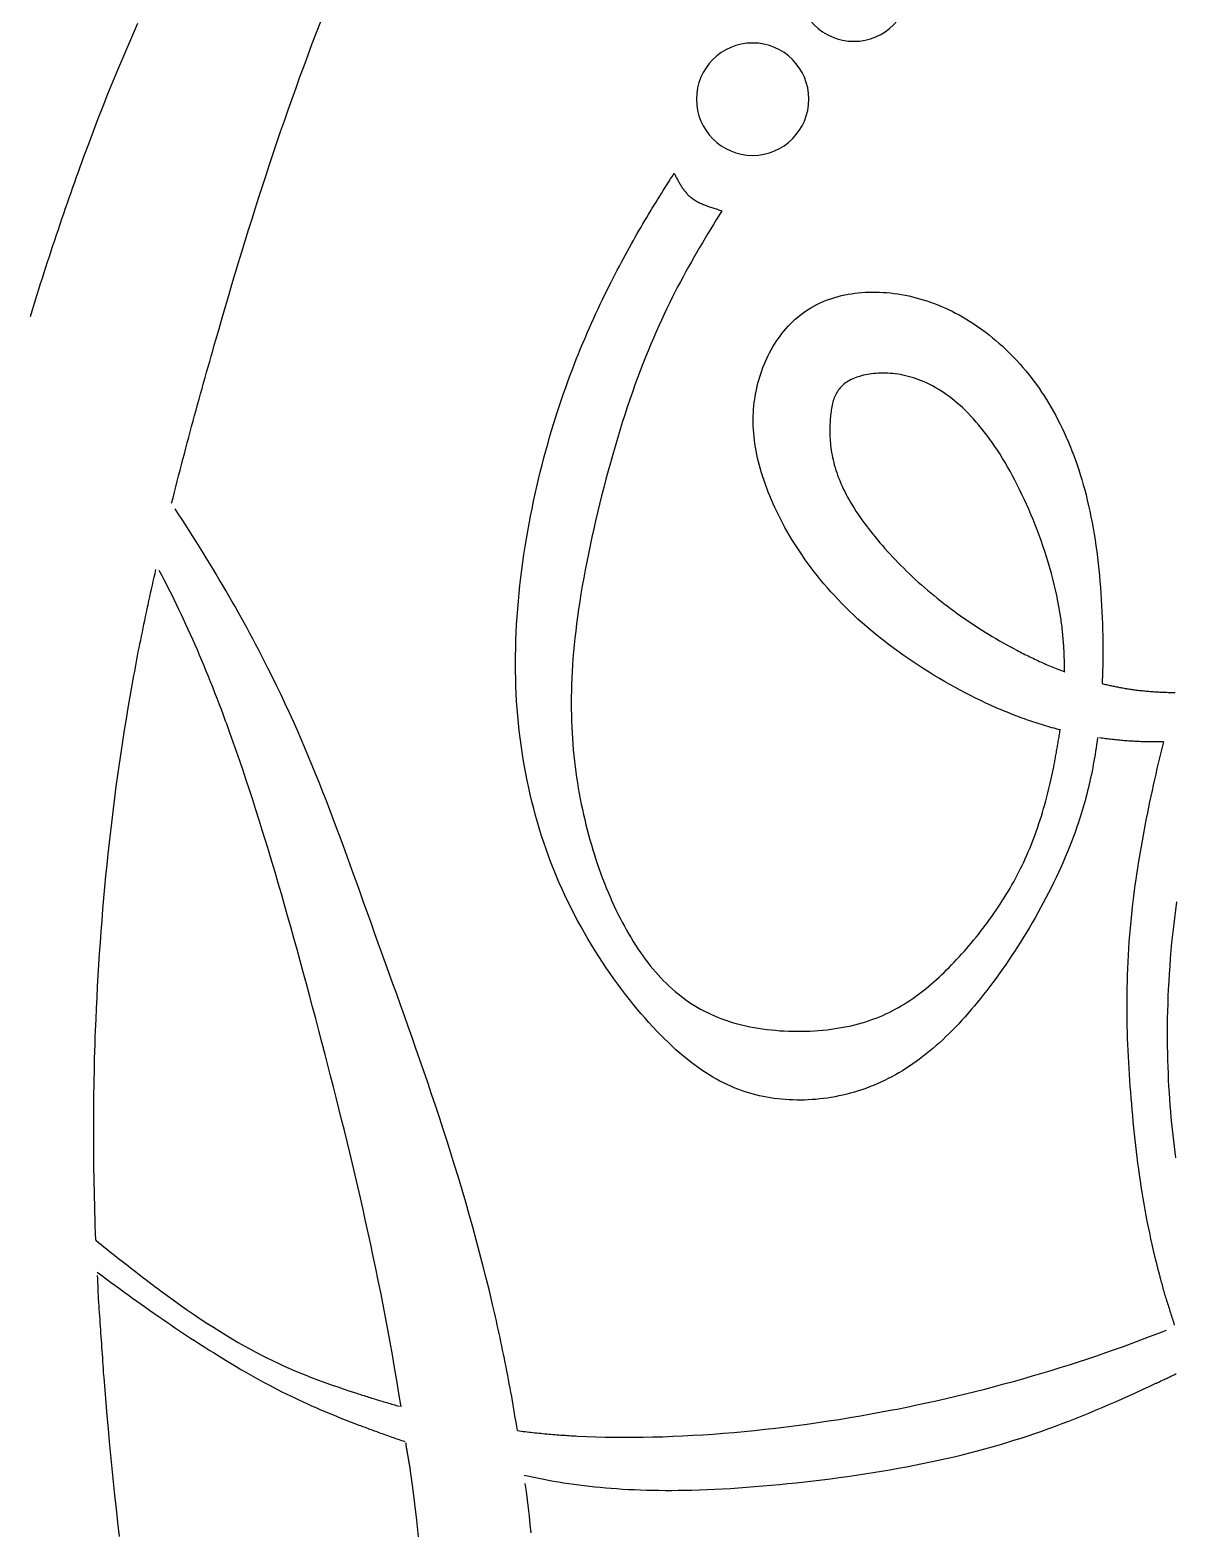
# Model space of a CAD drawing. Extents: x 13 to 113, y 0 to 127.
# Drawn here: x 43.3 to 53.88, y 71.85 to 85.71 of the extents above; entities that cross this region are included whole.
import ezdxf

# ---------------------------------------------------------------- set-up
doc = ezdxf.new("R2010")
doc.units = 0
doc.layers.add('Layer_1', color=7, linetype='CONTINUOUS')

msp = doc.modelspace()

# ---------------------------------------------------------------- linework, layer by layer
at = {"layer": 'Layer_1', "color": 7}
for points in [[(44.604702, 81.340943), (44.617493, 81.391904), (44.630358, 81.442828), (44.643297, 81.493715), (44.65631, 81.544558), (44.669398, 81.595363), (44.682486, 81.646124), (44.695649, 81.69684), (44.708886, 81.747511), (44.722197, 81.798131), (44.735582, 81.848705), (44.749042, 81.899228), (44.762502, 81.949706), (44.776036, 82.000125), (44.789645, 82.050491), (44.803253, 82.100806), (44.816936, 82.151061), (44.830693, 82.201256), (44.844451, 82.251392), (44.858282, 82.301469), (44.872114, 82.351478), (44.88602, 82.401421), (44.899926, 82.451304), (44.913906, 82.501121), (44.927887, 82.55087), (44.941941, 82.600545), (44.955996, 82.650145), (44.970051, 82.699679), (44.98418, 82.749131), (44.998309, 82.798516), (45.012438, 82.847819), (45.042035, 82.950575), (45.07178, 83.05302), (45.101675, 83.155181), (45.131643, 83.257081), (45.161835, 83.358742), (45.192175, 83.460188), (45.222739, 83.561439), (45.253451, 83.662523), (45.284461, 83.763464), (45.315693, 83.864279), (45.347224, 83.964998), (45.379051, 84.06564), (45.411176, 84.16623), (45.443599, 84.266789), (45.476393, 84.367344), (45.509485, 84.467915), (45.543023, 84.568527), (45.576933, 84.669204), (45.611215, 84.769967), (45.645943, 84.87084), (45.681117, 84.971848), (45.716737, 85.073012), (45.752878, 85.174357), (45.789539, 85.275906), (45.826721, 85.377681), (45.864423, 85.479706), (45.902646, 85.582005), (45.941464, 85.6846), (45.980877, 85.787514)], [(44.288456, 85.76688), (44.241978, 85.660834), (44.195798, 85.553752), (44.149916, 85.445594), (44.104257, 85.336322), (44.058895, 85.225894), (44.01383, 85.114274), (43.968989, 85.001419), (43.924445, 84.887293), (43.880124, 84.771853), (43.836027, 84.655059), (43.792152, 84.536878), (43.774974, 84.490095), (43.75787, 84.443105), (43.740767, 84.395899), (43.723738, 84.348492), (43.706783, 84.300884), (43.689828, 84.253083), (43.672873, 84.205089), (43.655992, 84.156909), (43.639186, 84.10855), (43.62238, 84.06002), (43.605648, 84.01132), (43.588916, 83.962463), (43.572259, 83.913442), (43.555676, 83.864273), (43.539092, 83.814955), (43.522584, 83.765495), (43.506149, 83.715902), (43.489715, 83.666175), (43.473355, 83.616329), (43.457069, 83.566357), (43.440858, 83.516273), (43.424647, 83.466077), (43.40851, 83.415778), (43.392447, 83.365381), (43.376459, 83.314889), (43.360545, 83.264314), (43.344631, 83.21365), (43.328792, 83.162911), (43.313027, 83.112099), (43.297336, 83.061219)], [(53.153115, 79.179166), (53.148653, 79.147859), (53.144191, 79.116641), (53.139729, 79.08552), (53.135267, 79.054488), (53.130062, 79.023545), (53.124857, 78.992684), (53.119651, 78.961905), (53.113702, 78.931193), (53.107753, 78.900555), (53.101804, 78.869984), (53.095855, 78.839473), (53.089162, 78.809021), (53.082469, 78.778621), (53.075776, 78.748266), (53.06834, 78.717962), (53.060904, 78.687696), (53.053244, 78.657475), (53.045287, 78.627283), (53.037107, 78.597121), (53.028704, 78.566982), (53.020004, 78.536864), (53.01108, 78.506769), (53.001933, 78.476682), (52.992489, 78.446602), (52.982822, 78.416529), (52.972857, 78.386456), (52.962669, 78.356376), (52.952184, 78.326289), (52.941476, 78.296194), (52.93047, 78.266084), (52.912623, 78.21867), (52.894106, 78.171225), (52.87492, 78.123774), (52.855139, 78.07633), (52.834764, 78.028923), (52.813793, 77.981576), (52.792228, 77.934303), (52.770142, 77.887134), (52.747535, 77.840091), (52.724408, 77.79319), (52.700835, 77.74646), (52.676741, 77.699916), (52.652201, 77.653587), (52.627289, 77.607497), (52.601931, 77.561659), (52.576201, 77.516104), (52.550099, 77.470846), (52.5237, 77.425915), (52.496929, 77.381327), (52.469861, 77.33711), (52.442495, 77.29328), (52.414906, 77.249867), (52.38702, 77.206884), (52.35891, 77.164363), (52.330652, 77.122318), (52.302171, 77.080771), (52.273541, 77.039752), (52.244762, 76.999276), (52.215835, 76.959365), (52.186833, 76.920049), (52.157757, 76.881335), (52.129573, 76.844495), (52.10124, 76.808235), (52.072833, 76.772563), (52.044352, 76.737486), (52.015722, 76.703003), (51.987017, 76.669123), (51.958164, 76.635853), (51.929237, 76.603192), (51.900161, 76.571149), (51.870936, 76.53973), (51.841636, 76.508944), (51.812188, 76.478789), (51.782592, 76.449274), (51.752846, 76.420399), (51.722952, 76.392178), (51.692909, 76.364611), (51.662717, 76.337707), (51.632377, 76.311464), (51.601888, 76.285897), (51.57125, 76.261008), (51.540389, 76.236802), (51.509379, 76.213281), (51.478147, 76.190452), (51.446765, 76.168321), (51.415235, 76.146889), (51.383482, 76.126172), (51.351505, 76.106168), (51.31938, 76.086885), (51.287032, 76.068324), (51.254461, 76.050492), (51.220551, 76.032823), (51.186418, 76.015935), (51.152136, 75.99982), (51.117631, 75.984479), (51.082978, 75.969911), (51.048176, 75.956109), (51.013225, 75.943073), (50.978125, 75.930796), (50.942951, 75.919277), (50.907628, 75.908509), (50.872231, 75.898492), (50.83676, 75.889226), (50.801214, 75.880697), (50.765668, 75.872911), (50.730048, 75.865847), (50.694428, 75.859526), (50.658807, 75.853948), (50.623187, 75.849115), (50.587567, 75.84495), (50.552021, 75.84153), (50.51655, 75.838853), (50.481152, 75.836845), (50.44583, 75.835581), (50.410581, 75.834999), (50.375482, 75.835124), (50.340456, 75.835942), (50.30558, 75.837429), (50.270852, 75.83966), (50.236273, 75.84256), (50.201917, 75.84613), (50.167709, 75.850368), (50.133651, 75.855351), (50.099741, 75.861077), (50.06598, 75.867546), (50.032368, 75.87476), (49.998829, 75.882754), (49.96544, 75.891559), (49.932125, 75.901189), (49.898885, 75.911666), (49.865718, 75.923014), (49.832552, 75.935255), (49.79946, 75.94841), (49.766369, 75.962494), (49.733277, 75.97753), (49.700185, 75.993541), (49.667019, 76.010555), (49.633778, 76.028574), (49.600537, 76.047633), (49.567223, 76.067748), (49.533759, 76.088942), (49.500221, 76.111236), (49.466534, 76.134653), (49.432699, 76.159208), (49.398714, 76.184923), (49.364581, 76.211828), (49.330225, 76.23993), (49.295721, 76.269259), (49.260993, 76.29983), (49.226042, 76.331673), (49.190868, 76.364802), (49.155396, 76.399232), (49.119702, 76.434949), (49.083784, 76.471915), (49.047718, 76.510108), (49.011577, 76.549506), (48.975362, 76.590087), (48.939072, 76.631812), (48.902783, 76.67466), (48.866568, 76.718602), (48.830427, 76.763614), (48.794361, 76.809668), (48.758443, 76.856732), (48.722748, 76.904786), (48.687277, 76.953799), (48.652028, 77.00375), (48.617078, 77.054607), (48.582498, 77.106349), (48.548291, 77.158939), (48.514456, 77.212362), (48.481066, 77.266588), (48.448198, 77.321587), (48.415849, 77.37733), (48.384022, 77.433795), (48.352789, 77.490958), (48.322225, 77.548776), (48.292331, 77.607241), (48.263106, 77.666315), (48.234625, 77.725977), (48.206962, 77.786204), (48.180116, 77.84696), (48.154089, 77.908235), (48.129772, 77.967942), (48.106273, 78.028102), (48.083518, 78.088709), (48.061581, 78.149754), (48.040461, 78.211223), (48.02016, 78.273108), (48.000677, 78.33541), (47.982011, 78.398106), (47.964164, 78.461196), (47.947135, 78.524673), (47.930849, 78.588522), (47.915456, 78.652735), (47.900881, 78.717305), (47.887049, 78.782224), (47.87411, 78.847479), (47.861988, 78.91306), (47.850685, 78.978969), (47.8402, 79.045189), (47.830533, 79.111708), (47.821683, 79.178524), (47.813652, 79.245622), (47.806216, 79.312995), (47.799523, 79.380637), (47.794317, 79.448538), (47.789856, 79.516685), (47.786137, 79.585077), (47.783163, 79.6537), (47.780932, 79.722539), (47.779445, 79.7916), (47.779021, 79.860863), (47.779467, 79.93272), (47.780954, 80.004756), (47.783185, 80.076926), (47.78616, 80.149208), (47.789878, 80.221556), (47.79434, 80.293942), (47.799545, 80.366328), (47.805494, 80.438676), (47.812187, 80.51095), (47.819921, 80.58312), (47.828324, 80.655149), (47.837396, 80.727006), (47.847138, 80.798648), (47.857549, 80.870052), (47.868555, 80.941174), (47.880156, 81.011976), (47.892351, 81.082435), (47.905142, 81.152508), (47.918453, 81.222157), (47.932284, 81.291353), (47.946637, 81.360057), (47.961435, 81.428241), (47.97668, 81.495868), (47.99237, 81.562899), (48.008507, 81.629298), (48.025016, 81.695036), (48.041897, 81.760074), (48.059149, 81.824377), (48.076773, 81.887913), (48.094695, 81.950646), (48.112914, 82.012561), (48.130761, 82.071614), (48.148906, 82.129893), (48.167274, 82.187391), (48.185865, 82.244115), (48.204679, 82.300074), (48.223641, 82.355267), (48.242827, 82.409693), (48.262162, 82.463354), (48.281645, 82.516257), (48.301277, 82.5684), (48.320984, 82.619793), (48.340839, 82.670435), (48.360768, 82.720325), (48.380772, 82.769472), (48.40085, 82.817876), (48.421003, 82.865535), (48.441155, 82.912459), (48.461308, 82.958646), (48.48146, 83.004097), (48.501613, 83.04882), (48.521766, 83.092813), (48.541844, 83.136085), (48.561922, 83.178629), (48.581926, 83.220451), (48.601855, 83.261559), (48.62171, 83.301954), (48.641417, 83.341634), (48.660974, 83.380608), (48.680458, 83.418876), (48.699792, 83.456437), (48.718978, 83.493299), (48.738015, 83.529529), (48.756904, 83.565097), (48.775643, 83.600033), (48.794234, 83.634359), (48.812676, 83.668098), (48.83097, 83.701272), (48.849115, 83.733895), (48.867185, 83.765998), (48.885107, 83.797603), (48.902954, 83.828731), (48.920727, 83.859406), (48.938351, 83.88965), (48.955901, 83.919485), (48.973376, 83.94894), (48.990703, 83.978031), (49.00803, 84.00678), (49.025208, 84.03521), (49.042311, 84.063341), (49.059415, 84.091205), (49.076444, 84.118817), (49.093399, 84.146205), (49.11028, 84.173385), (49.12716, 84.200379), (49.143967, 84.227217), (49.160773, 84.253921), (49.177505, 84.280506), (49.194237, 84.307001), (49.210968, 84.33343), (49.2277, 84.359815), (49.244432, 84.386169), (49.24815, 84.378071), (49.251868, 84.369973), (49.255587, 84.361882), (49.260048, 84.353813), (49.26451, 84.34576), (49.268972, 84.337729), (49.273434, 84.329734), (49.277896, 84.32177), (49.282358, 84.31385), (49.286819, 84.305983), (49.291281, 84.29816), (49.295743, 84.290396), (49.300205, 84.282692), (49.304667, 84.275062), (49.309128, 84.267499), (49.31359, 84.260018), (49.318796, 84.252656), (49.324001, 84.245369), (49.329207, 84.238156), (49.334412, 84.231017), (49.339618, 84.224026), (49.344823, 84.217111), (49.350772, 84.210344), (49.356721, 84.203725), (49.36267, 84.197181), (49.368619, 84.190786), (49.374569, 84.184539), (49.381261, 84.178442), (49.387954, 84.172492), (49.394647, 84.166692), (49.401339, 84.16104), (49.408776, 84.155389), (49.416435, 84.149886), (49.424243, 84.144532), (49.432275, 84.139326), (49.440455, 84.134269), (49.448858, 84.129361), (49.45741, 84.124602), (49.46611, 84.119992), (49.47496, 84.11553), (49.483958, 84.111142), (49.493104, 84.106904), (49.5024, 84.102739), (49.51177, 84.098724), (49.521288, 84.094782), (49.530955, 84.090915), (49.540697, 84.087123), (49.550513, 84.083479), (49.560403, 84.07991), (49.570443, 84.07634), (49.580556, 84.072845), (49.590744, 84.069424), (49.601006, 84.066078), (49.611268, 84.062806), (49.621605, 84.059534), (49.631941, 84.056336), (49.642352, 84.053139), (49.652763, 84.049941), (49.663248, 84.046818), (49.673734, 84.043694), (49.684219, 84.040571), (49.658563, 83.998675), (49.632908, 83.956726), (49.607253, 83.914681), (49.581597, 83.872487), (49.555942, 83.830092), (49.53036, 83.787452), (49.504779, 83.744522), (49.479198, 83.701242), (49.453691, 83.657576), (49.428185, 83.613471), (49.402678, 83.568875), (49.377246, 83.523743), (49.351888, 83.478017), (49.32653, 83.431659), (49.301246, 83.384616), (49.276037, 83.336845), (49.250827, 83.288286), (49.225692, 83.238901), (49.200632, 83.188631), (49.175646, 83.137439), (49.150734, 83.085265), (49.125896, 83.032066), (49.101133, 82.977787), (49.076444, 82.922386), (49.05183, 82.865818), (49.02729, 82.808023), (49.002824, 82.748963), (48.978507, 82.688587), (48.954265, 82.626843), (48.930097, 82.563678), (48.906077, 82.499056), (48.882132, 82.433051), (48.85841, 82.365752), (48.834837, 82.297233), (48.811487, 82.227584), (48.788359, 82.156887), (48.765455, 82.08523), (48.742849, 82.012688), (48.72054, 81.93935), (48.698528, 81.865306), (48.676814, 81.790632), (48.655471, 81.715412), (48.634575, 81.639731), (48.614051, 81.563676), (48.593973, 81.487325), (48.574341, 81.410767), (48.555229, 81.334084), (48.536638, 81.257357), (48.518568, 81.180673), (48.501018, 81.104116), (48.484063, 81.027767), (48.467703, 80.951711), (48.452012, 80.876034), (48.436991, 80.800819), (48.422639, 80.726147), (48.408956, 80.652104), (48.396017, 80.578773), (48.383821, 80.506239), (48.372369, 80.434582), (48.361735, 80.363892), (48.351919, 80.294228), (48.343218, 80.227851), (48.335261, 80.162411), (48.327825, 80.097878), (48.321132, 80.03423), (48.315183, 79.971445), (48.309978, 79.9095), (48.305516, 79.848366), (48.301798, 79.788027), (48.298823, 79.728462), (48.296592, 79.66964), (48.295105, 79.61154), (48.294361, 79.554146), (48.294004, 79.497421), (48.29428, 79.441358), (48.295023, 79.385928), (48.29651, 79.331099), (48.298741, 79.276858), (48.301716, 79.223183), (48.30469, 79.170042), (48.308409, 79.117423), (48.31287, 79.065294), (48.318076, 79.013633), (48.323281, 78.962419), (48.32923, 78.911628), (48.335923, 78.86124), (48.34336, 78.811223), (48.351019, 78.76157), (48.359199, 78.712244), (48.367825, 78.663224), (48.376972, 78.614493), (48.386565, 78.566023), (48.396604, 78.517769), (48.407164, 78.469804), (48.418169, 78.422137), (48.429621, 78.374782), (48.44152, 78.327754), (48.453864, 78.281069), (48.466655, 78.234733), (48.479891, 78.188769), (48.4935, 78.143184), (48.507555, 78.097993), (48.521981, 78.053211), (48.536854, 78.008846), (48.552099, 77.964912), (48.567715, 77.921424), (48.583777, 77.878397), (48.600212, 77.835846), (48.617018, 77.793778), (48.634196, 77.752209), (48.651746, 77.711153), (48.669668, 77.670625), (48.687887, 77.630632), (48.706478, 77.591197), (48.725366, 77.552327), (48.744626, 77.51403), (48.764184, 77.476327), (48.784113, 77.439227), (48.80434, 77.402752), (48.824865, 77.366908), (48.845686, 77.331712), (48.866806, 77.29717), (48.888222, 77.26329), (48.910011, 77.230087), (48.932023, 77.19756), (48.954406, 77.16571), (48.977161, 77.134544), (49.000214, 77.104055), (49.023639, 77.074257), (49.047435, 77.045144), (49.071603, 77.016722), (49.096143, 76.988999), (49.12113, 76.961968), (49.146488, 76.935644), (49.172292, 76.91001), (49.198542, 76.885084), (49.225164, 76.860871), (49.252307, 76.837364), (49.279896, 76.814572), (49.307931, 76.792493), (49.336487, 76.771129), (49.365489, 76.750485), (49.395011, 76.730571), (49.425054, 76.711377), (49.455618, 76.692913), (49.486702, 76.675185), (49.51838, 76.658185), (49.55058, 76.641929), (49.583374, 76.62641), (49.616764, 76.611633), (49.650748, 76.597594), (49.685327, 76.584312), (49.720501, 76.571774), (49.75627, 76.559988), (49.792634, 76.548945), (49.829518, 76.538645), (49.866923, 76.529082), (49.904774, 76.520248), (49.943072, 76.512142), (49.981741, 76.50478), (50.020707, 76.498088), (50.059971, 76.492138), (50.099533, 76.486859), (50.139243, 76.482322), (50.179102, 76.478455), (50.21911, 76.475258), (50.259192, 76.472729), (50.299274, 76.470945), (50.339356, 76.469829), (50.379438, 76.469353), (50.419371, 76.469537), (50.45923, 76.470355), (50.49894, 76.471842), (50.538427, 76.473999), (50.577617, 76.47675), (50.616509, 76.480171), (50.655104, 76.484187), (50.693327, 76.488872), (50.731104, 76.494151), (50.768434, 76.500026), (50.805244, 76.50657), (50.84146, 76.513709), (50.877154, 76.521428), (50.912179, 76.529742), (50.946535, 76.538658), (50.980222, 76.548147), (51.013314, 76.558208), (51.045811, 76.568835), (51.077713, 76.580019), (51.10902, 76.591746), (51.139807, 76.604009), (51.169998, 76.616792), (51.199669, 76.630096), (51.22882, 76.643905), (51.257524, 76.658213), (51.285783, 76.673018), (51.313595, 76.6883), (51.340961, 76.704058), (51.36788, 76.720269), (51.394428, 76.736941), (51.420604, 76.75406), (51.446408, 76.771617), (51.471915, 76.789591), (51.497124, 76.807989), (51.521962, 76.826795), (51.546576, 76.846003), (51.570893, 76.865598), (51.594913, 76.885572), (51.618783, 76.905926), (51.642431, 76.926643), (51.665856, 76.947711), (51.689131, 76.969127), (51.712258, 76.990879), (51.735237, 77.012957), (51.758067, 77.035356), (51.781565, 77.058817), (51.80499, 77.082606), (51.828266, 77.106715), (51.851393, 77.131129), (51.874371, 77.155847), (51.897201, 77.180856), (51.919882, 77.206154), (51.942414, 77.231728), (51.964798, 77.257577), (51.986958, 77.283686), (52.00897, 77.310055), (52.030758, 77.33667), (52.052324, 77.36353), (52.073666, 77.390621), (52.094785, 77.417935), (52.115682, 77.445471), (52.136355, 77.473217), (52.15673, 77.501162), (52.176883, 77.529309), (52.196738, 77.557642), (52.216296, 77.586153), (52.23563, 77.614842), (52.254667, 77.643695), (52.273333, 77.672705), (52.2917, 77.701863), (52.309771, 77.731162), (52.327469, 77.760595), (52.344871, 77.790155), (52.3619, 77.819833), (52.378557, 77.849631), (52.394843, 77.879547), (52.410831, 77.909583), (52.426447, 77.939752), (52.441692, 77.970078), (52.456565, 78.000574), (52.47114, 78.031257), (52.485418, 78.06214), (52.499398, 78.093239), (52.513007, 78.124576), (52.526318, 78.156158), (52.539332, 78.188015), (52.552048, 78.220155), (52.564541, 78.252593), (52.576737, 78.285343), (52.588635, 78.318434), (52.60031, 78.351868), (52.611687, 78.385667), (52.622842, 78.419852), (52.633774, 78.454431), (52.644408, 78.489426), (52.654818, 78.524846), (52.665081, 78.560719), (52.67512, 78.597053), (52.684936, 78.63387), (52.694529, 78.671179), (52.703973, 78.709), (52.713194, 78.747349), (52.722266, 78.786249), (52.731116, 78.825706), (52.739816, 78.865736), (52.741303, 78.87176), (52.743534, 78.883665), (52.745765, 78.895623), (52.747996, 78.907633), (52.750227, 78.919687), (52.752458, 78.931794), (52.754689, 78.943952), (52.75692, 78.956155), (52.759151, 78.96841), (52.761382, 78.98071), (52.763613, 78.993062), (52.765843, 79.005458), (52.768074, 79.017907), (52.770305, 79.030392), (52.772536, 79.04293), (52.774767, 79.055513), (52.776998, 79.06814), (52.779229, 79.080811), (52.78146, 79.093535), (52.783691, 79.106303), (52.785922, 79.119108), (52.788153, 79.131958), (52.790383, 79.144861), (52.792614, 79.1578), (52.794845, 79.170784), (52.797076, 79.183812), (52.799307, 79.196885), (52.801538, 79.209996), (52.803769, 79.223151), (52.805256, 79.23635), (52.806743, 79.24958)], [(52.809606, 79.249492), (52.790272, 79.254548), (52.770937, 79.25968), (52.751528, 79.264959), (52.73212, 79.270314), (52.712711, 79.275817), (52.693227, 79.281468), (52.673744, 79.287194), (52.654261, 79.293069), (52.634703, 79.299092), (52.615145, 79.30519), (52.595588, 79.311437), (52.575956, 79.317832), (52.556324, 79.324376), (52.536692, 79.330994), (52.516985, 79.337761), (52.497279, 79.344677), (52.477498, 79.351667), (52.457717, 79.358806), (52.437937, 79.366094), (52.418082, 79.37353), (52.398226, 79.381063), (52.378297, 79.38873), (52.358368, 79.396531), (52.338438, 79.404466), (52.318434, 79.412534), (52.29843, 79.420729), (52.278352, 79.429058), (52.258274, 79.43752), (52.238121, 79.446124), (52.217969, 79.454855), (52.17045, 79.475914), (52.122783, 79.497703), (52.075042, 79.52022), (52.027152, 79.543444), (51.979187, 79.567359), (51.931297, 79.591951), (51.883332, 79.617205), (51.835442, 79.643099), (51.787626, 79.669624), (51.739959, 79.696767), (51.692441, 79.724505), (51.645071, 79.75283), (51.597999, 79.781728), (51.55115, 79.811176), (51.504598, 79.841167), (51.458344, 79.871685), (51.412461, 79.902703), (51.366951, 79.934218), (51.321886, 79.966209), (51.277268, 79.998661), (51.23317, 80.031567), (51.189593, 80.064905), (51.146537, 80.098651), (51.104149, 80.132806), (51.062357, 80.167348), (51.021234, 80.202262), (50.98078, 80.237525), (50.94107, 80.27313), (50.902177, 80.309063), (50.864029, 80.345308), (50.826698, 80.381843), (50.79145, 80.417426), (50.756945, 80.453254), (50.723258, 80.489298), (50.690315, 80.525551), (50.65819, 80.561989), (50.626809, 80.598591), (50.596171, 80.635349), (50.566351, 80.672233), (50.537275, 80.709229), (50.508942, 80.746314), (50.481353, 80.783481), (50.454582, 80.8207), (50.428481, 80.857956), (50.403197, 80.895235), (50.378657, 80.932513), (50.354861, 80.96977), (50.331808, 81.006996), (50.309499, 81.044163), (50.287933, 81.081256), (50.267111, 81.118259), (50.247033, 81.155151), (50.227699, 81.191916), (50.209108, 81.22854), (50.19126, 81.264994), (50.174082, 81.301261), (50.157648, 81.337327), (50.141957, 81.37317), (50.12701, 81.408776), (50.112807, 81.444121), (50.099273, 81.479191), (50.086036, 81.515175), (50.073543, 81.550855), (50.061868, 81.58623), (50.050936, 81.621307), (50.040748, 81.656095), (50.031304, 81.690599), (50.022604, 81.724822), (50.014647, 81.758769), (50.00721, 81.792448), (50.000518, 81.825867), (49.994568, 81.859033), (49.989363, 81.891946), (49.984901, 81.924614), (49.981183, 81.957044), (49.978208, 81.989244), (49.975978, 82.021213), (49.97449, 82.052959), (49.973747, 82.084489), (49.973643, 82.115811), (49.974223, 82.146925), (49.97571, 82.177845), (49.977941, 82.208572), (49.980915, 82.239113), (49.98389, 82.269476), (49.987608, 82.299653), (49.99207, 82.329666), (49.997275, 82.359516), (50.003224, 82.389209), (50.009917, 82.418746), (50.017353, 82.448142), (50.02531, 82.477405), (50.033862, 82.506503), (50.043083, 82.535416), (50.052974, 82.56412), (50.063459, 82.592594), (50.074614, 82.620807), (50.086437, 82.648738), (50.098856, 82.676372), (50.111944, 82.703678), (50.125627, 82.730635), (50.139979, 82.757213), (50.155001, 82.783396), (50.170617, 82.809163), (50.186903, 82.834492), (50.203783, 82.859344), (50.221333, 82.883713), (50.239478, 82.907569), (50.258292, 82.930889), (50.277701, 82.953645), (50.297779, 82.97582), (50.318526, 82.997393), (50.339869, 83.018334), (50.361881, 83.03862), (50.384487, 83.05823), (50.407689, 83.077148), (50.431559, 83.095337), (50.456099, 83.112783), (50.481234, 83.129463), (50.506964, 83.145347), (50.533363, 83.160413), (50.560357, 83.174661), (50.587054, 83.187645), (50.614271, 83.199848), (50.642083, 83.211263), (50.670341, 83.221904), (50.69912, 83.231765), (50.728345, 83.240852), (50.758016, 83.249166), (50.788059, 83.256706), (50.818548, 83.263473), (50.849335, 83.269497), (50.880493, 83.274702), (50.912023, 83.279164), (50.943851, 83.282808), (50.975902, 83.285708), (51.00825, 83.287865), (51.040821, 83.289278), (51.073616, 83.289889), (51.106633, 83.289734), (51.139874, 83.288842), (51.173189, 83.287132), (51.206652, 83.284678), (51.240265, 83.28148), (51.273951, 83.277539), (51.307712, 83.272854), (51.341548, 83.267351), (51.375383, 83.261104), (51.409219, 83.254114), (51.443054, 83.246373), (51.476816, 83.23788), (51.510502, 83.228637), (51.544115, 83.218643), (51.577727, 83.20789), (51.611191, 83.196393), (51.644506, 83.18416), (51.677746, 83.171199), (51.710838, 83.157508), (51.743781, 83.143096), (51.776576, 83.127971), (51.809221, 83.112139), (51.841644, 83.0956), (51.873918, 83.078363), (51.905968, 83.060434), (51.937796, 83.041813), (51.969475, 83.022516), (52.000857, 83.002534), (52.032015, 82.981883), (52.06295, 82.960563), (52.093588, 82.938581), (52.124003, 82.915938), (52.15412, 82.892647), (52.18394, 82.868709), (52.213462, 82.844132), (52.242687, 82.818923), (52.27154, 82.793081), (52.300096, 82.766615), (52.32828, 82.739525), (52.356092, 82.711824), (52.383532, 82.683514), (52.410601, 82.654601), (52.437297, 82.625086), (52.463622, 82.594976), (52.4895, 82.564272), (52.515007, 82.532972), (52.540068, 82.501085), (52.564757, 82.46861), (52.588999, 82.435548), (52.612796, 82.401899), (52.636146, 82.367654), (52.65905, 82.332822), (52.681582, 82.297403), (52.703668, 82.261396), (52.725308, 82.224801), (52.746501, 82.187612), (52.767249, 82.149835), (52.787476, 82.111471), (52.807257, 82.072519), (52.826591, 82.03298), (52.84548, 81.992846), (52.863847, 81.952125), (52.881769, 81.910816), (52.899244, 81.868919), (52.916199, 81.826435), (52.932634, 81.783356), (52.948622, 81.739697), (52.96409, 81.695451), (52.979037, 81.65061), (52.993538, 81.605188), (53.007518, 81.559172), (53.020978, 81.512568), (53.033917, 81.465377), (53.046336, 81.417598), (53.058234, 81.369232), (53.070058, 81.31865), (53.081287, 81.267473), (53.091995, 81.215738), (53.102109, 81.163483), (53.111702, 81.110744), (53.120774, 81.057552), (53.129326, 81.003943), (53.137357, 80.949955), (53.144868, 80.895625), (53.151561, 80.840982), (53.158253, 80.786065), (53.164202, 80.730909), (53.169408, 80.675553), (53.174613, 80.620033), (53.179075, 80.564379), (53.183537, 80.508628), (53.187255, 80.452818), (53.19023, 80.396979), (53.193204, 80.341154), (53.195435, 80.285374), (53.197666, 80.229675), (53.199153, 80.174088), (53.200641, 80.118658), (53.201332, 80.06342), (53.201622, 80.008399), (53.201503, 79.953645), (53.200998, 79.899181), (53.200254, 79.845051), (53.198767, 79.791286), (53.197279, 79.737923), (53.197242, 79.736882), (53.197168, 79.734948), (53.197086, 79.732941), (53.197019, 79.730933), (53.196952, 79.728925), (53.19687, 79.726917), (53.196789, 79.724909), (53.196722, 79.722976), (53.19664, 79.720968), (53.196565, 79.71896), (53.196499, 79.716952), (53.196402, 79.714945), (53.196335, 79.712937), (53.196253, 79.710929), (53.196164, 79.708921), (53.196097, 79.706988), (53.196015, 79.70498), (53.195926, 79.703046), (53.195852, 79.701039), (53.195777, 79.699105), (53.195688, 79.697172), (53.195606, 79.695238), (53.195532, 79.693305), (53.195443, 79.691371), (53.195368, 79.689438), (53.195294, 79.687504), (53.195205, 79.685571), (53.195123, 79.683637), (53.195041, 79.681704), (53.194952, 79.679771)], [(52.848216, 79.78576), (52.848209, 79.801956), (52.848127, 79.81819), (52.847956, 79.834453), (52.847718, 79.850754), (52.847413, 79.867091), (52.847026, 79.883466), (52.846573, 79.899871), (52.84603, 79.916305), (52.845413, 79.932769), (52.844714, 79.949271), (52.84397, 79.965794), (52.843226, 79.982355), (52.842483, 79.998946), (52.841739, 80.015566), (52.840995, 80.032216), (52.839508, 80.048888), (52.838021, 80.06559), (52.836534, 80.082322), (52.835046, 80.099084), (52.833559, 80.115875), (52.832072, 80.132681), (52.830584, 80.149517), (52.829097, 80.166375), (52.826866, 80.183263), (52.824635, 80.200174), (52.822404, 80.217106), (52.820174, 80.234061), (52.817943, 80.251038), (52.815712, 80.268038), (52.813481, 80.28506), (52.805152, 80.337538), (52.796228, 80.388418), (52.786487, 80.439417), (52.775927, 80.490497), (52.764624, 80.541607), (52.752503, 80.592717), (52.739712, 80.64379), (52.726178, 80.694782), (52.711974, 80.745646), (52.697102, 80.796355), (52.68156, 80.846863), (52.665423, 80.897133), (52.648691, 80.94712), (52.631438, 80.996795), (52.613666, 81.046105), (52.595372, 81.095022), (52.576558, 81.1435), (52.557298, 81.191501), (52.537591, 81.23899), (52.517513, 81.285921), (52.497063, 81.332264), (52.476241, 81.377968), (52.455048, 81.423003), (52.433557, 81.467324), (52.411768, 81.510893), (52.389756, 81.553667), (52.367522, 81.595616), (52.345064, 81.636687), (52.322383, 81.676851), (52.299553, 81.716063), (52.276575, 81.754286), (52.252704, 81.792754), (52.228685, 81.830129), (52.204591, 81.866426), (52.180348, 81.901652), (52.156031, 81.935815), (52.13164, 81.968922), (52.1071, 82.000987), (52.082486, 82.032012), (52.057797, 82.062018), (52.033034, 82.091005), (52.008196, 82.118988), (51.983284, 82.145974), (51.958298, 82.171972), (51.933238, 82.196988), (51.908103, 82.221037), (51.882968, 82.244127), (51.857759, 82.266265), (51.832475, 82.287459), (51.807191, 82.307723), (51.781833, 82.327065), (51.756475, 82.345492), (51.731117, 82.36302), (51.705759, 82.379647), (51.680327, 82.39539), (51.654894, 82.410256), (51.629462, 82.424258), (51.60403, 82.437398), (51.578597, 82.449691), (51.553165, 82.46115), (51.527732, 82.471777), (51.502374, 82.481578), (51.477909, 82.490293), (51.453443, 82.498272), (51.429052, 82.50556), (51.404809, 82.512104), (51.380641, 82.517979), (51.356622, 82.523184), (51.332751, 82.52772), (51.309103, 82.531587), (51.285679, 82.534785), (51.262477, 82.537388), (51.239499, 82.539396), (51.216818, 82.540808), (51.194434, 82.541626), (51.172348, 82.541908), (51.15056, 82.541645), (51.129143, 82.540827), (51.108098, 82.539489), (51.087499, 82.537704), (51.067272, 82.535399), (51.047492, 82.532647), (51.028157, 82.529449), (51.009343, 82.525806), (50.990975, 82.521716), (50.973128, 82.517179), (50.955801, 82.512271), (50.939069, 82.506992), (50.922932, 82.50134), (50.90739, 82.495316), (50.892518, 82.488996), (50.878314, 82.482303), (50.864259, 82.47509), (50.850948, 82.467519), (50.838232, 82.459622), (50.826185, 82.45139), (50.814808, 82.442823), (50.804025, 82.433929), (50.793837, 82.424701), (50.784318, 82.415145), (50.77532, 82.405255), (50.766843, 82.39503), (50.75896, 82.384477), (50.751524, 82.373591), (50.744831, 82.362376), (50.738139, 82.350828), (50.732189, 82.338944), (50.726984, 82.326727), (50.721779, 82.314181), (50.717317, 82.301309), (50.712855, 82.288102), (50.709137, 82.27456), (50.705419, 82.260692), (50.702444, 82.246488), (50.699469, 82.23195), (50.696495, 82.217085), (50.694264, 82.201885), (50.692033, 82.186358), (50.689802, 82.170496), (50.688315, 82.154299), (50.686828, 82.137776), (50.68534, 82.120918), (50.683853, 82.103732), (50.683109, 82.086219), (50.682366, 82.06838), (50.681726, 82.050213), (50.681317, 82.031726), (50.681183, 82.012927), (50.68131, 81.993815), (50.681741, 81.974391), (50.682477, 81.954655), (50.683221, 81.934614), (50.684708, 81.914276), (50.686196, 81.893632), (50.688426, 81.872692), (50.691401, 81.851461), (50.694376, 81.82994), (50.698094, 81.808129), (50.701812, 81.786035), (50.706274, 81.763659), (50.711479, 81.741001), (50.716685, 81.718067), (50.722634, 81.694866), (50.729326, 81.671389), (50.736763, 81.647645), (50.744645, 81.623633), (50.753123, 81.59936), (50.76227, 81.574835), (50.772086, 81.55005), (50.782571, 81.525011), (50.793725, 81.49972), (50.805698, 81.474184), (50.818414, 81.448395), (50.831353, 81.423252), (50.844962, 81.397909), (50.85924, 81.37238), (50.874187, 81.34668), (50.889729, 81.320824), (50.90594, 81.294826), (50.922746, 81.268695), (50.940148, 81.242452), (50.958069, 81.216112), (50.976586, 81.189683), (50.995623, 81.163187), (51.015181, 81.136632), (51.035259, 81.110032), (51.055857, 81.083403), (51.076977, 81.056758), (51.098542, 81.030114), (51.120554, 81.003484), (51.143012, 80.976884), (51.165916, 80.950329), (51.189266, 80.923826), (51.212988, 80.897397), (51.237082, 80.87105), (51.261548, 80.844799), (51.286385, 80.81866), (51.31152, 80.792655), (51.337027, 80.766792), (51.362831, 80.741077), (51.389007, 80.71554), (51.415406, 80.690182), (51.442103, 80.665025), (51.469989, 80.639213), (51.498173, 80.613632), (51.526654, 80.588274), (51.555359, 80.563147), (51.58436, 80.538257), (51.613585, 80.513598), (51.643108, 80.489185), (51.672853, 80.465001), (51.702822, 80.441064), (51.733088, 80.417364), (51.763577, 80.393917), (51.794289, 80.370716), (51.825224, 80.34776), (51.856457, 80.325056), (51.887913, 80.302599), (51.919592, 80.280401), (51.951494, 80.258456), (51.983619, 80.236764), (52.015967, 80.215333), (52.048539, 80.194161), (52.081259, 80.17325), (52.114202, 80.152607), (52.147368, 80.132231), (52.180683, 80.112123), (52.214221, 80.092283), (52.247982, 80.072711), (52.281892, 80.053413), (52.316025, 80.034391), (52.350306, 80.015644), (52.384811, 79.997179), (52.392322, 79.993238), (52.40712, 79.98546), (52.421993, 79.977733), (52.436866, 79.970066), (52.451739, 79.962444), (52.466686, 79.954881), (52.481633, 79.947371), (52.496654, 79.939912), (52.511676, 79.93255), (52.526772, 79.925188), (52.541867, 79.9179), (52.556963, 79.910687), (52.572133, 79.903548), (52.587304, 79.896409), (52.602548, 79.889345), (52.617793, 79.882354), (52.633037, 79.875439), (52.648356, 79.868597), (52.663675, 79.86183), (52.679068, 79.855137), (52.694462, 79.848519), (52.709929, 79.841975), (52.725397, 79.835431), (52.740865, 79.828961), (52.756407, 79.822566), (52.771949, 79.816245), (52.787565, 79.809999), (52.803256, 79.803826), (52.818947, 79.797729), (52.834637, 79.791705), (52.850402, 79.785756)], [(47.797679, 72.78499), (47.790986, 72.824477), (47.784293, 72.863927), (47.777601, 72.903339), (47.770908, 72.942715), (47.764215, 72.982053), (47.757522, 73.021347), (47.75083, 73.060596), (47.744137, 73.099808), (47.7367, 73.138976), (47.729264, 73.178098), (47.721828, 73.217176), (47.714391, 73.25621), (47.706955, 73.295199), (47.699444, 73.334136), (47.691859, 73.373028), (47.6842, 73.411868), (47.676466, 73.450656), (47.668583, 73.489392), (47.660701, 73.528084), (47.65267, 73.566716), (47.644564, 73.605296), (47.636384, 73.643816), (47.628129, 73.682284), (47.619801, 73.720693), (47.611398, 73.759042), (47.60292, 73.797332), (47.594368, 73.835563), (47.585668, 73.873734), (47.576893, 73.911845), (47.568044, 73.94989), (47.538521, 74.073926), (47.509222, 74.193163), (47.479179, 74.311731), (47.448392, 74.429606), (47.416937, 74.546773), (47.384886, 74.663213), (47.352315, 74.778906), (47.319223, 74.893838), (47.28561, 75.007983), (47.251552, 75.121331), (47.217121, 75.233856), (47.182319, 75.345542), (47.147219, 75.456371), (47.111822, 75.566326), (47.076276, 75.675385), (47.040507, 75.783533), (47.004664, 75.890751), (46.968672, 75.997016), (46.932606, 76.102316), (46.896539, 76.206626), (46.860547, 76.309932), (46.82463, 76.412214), (46.788861, 76.513455), (46.753241, 76.613632), (46.717843, 76.712734), (46.682744, 76.810735), (46.647941, 76.907621), (46.613437, 77.00337), (46.579378, 77.097964), (46.545766, 77.19139), (46.5126, 77.283621), (46.478838, 77.37779), (46.445598, 77.470725), (46.412729, 77.562491), (46.380307, 77.653145), (46.348181, 77.742754), (46.316354, 77.831377), (46.284749, 77.919073), (46.253368, 78.005906), (46.222061, 78.091936), (46.190828, 78.177223), (46.159595, 78.261826), (46.128288, 78.345814), (46.096906, 78.429242), (46.065376, 78.512169), (46.033623, 78.594662), (46.001572, 78.67678), (45.969224, 78.758581), (45.936504, 78.840128), (45.903338, 78.921487), (45.869651, 79.002711), (45.835444, 79.083865), (45.800641, 79.16501), (45.76517, 79.246209), (45.728955, 79.327519), (45.691996, 79.409005), (45.654219, 79.490726), (45.61555, 79.572742), (45.575989, 79.655116), (45.535386, 79.737907), (45.493817, 79.821179), (45.481324, 79.845786), (45.456561, 79.894316), (45.431426, 79.943009), (45.405919, 79.991874), (45.380115, 80.040887), (45.353939, 80.090041), (45.327391, 80.139337), (45.300546, 80.188751), (45.273328, 80.238285), (45.245814, 80.28793), (45.218002, 80.33768), (45.189892, 80.387518), (45.161485, 80.437446), (45.132781, 80.487448), (45.103705, 80.537517), (45.074406, 80.587646), (45.044809, 80.637826), (45.014915, 80.688044), (44.984797, 80.738299), (44.954382, 80.788577), (44.92367, 80.838876), (44.892735, 80.889183), (44.861502, 80.93949), (44.830046, 80.98979), (44.798367, 81.040075), (44.766465, 81.090337), (44.73434, 81.140562), (44.701992, 81.19075), (44.669421, 81.240886), (44.636626, 81.290963)], [(43.904568, 74.541831), (43.902337, 74.607963), (43.900106, 74.673886), (43.897875, 74.739602), (43.895644, 74.805131), (43.894157, 74.870482), (43.89267, 74.935661), (43.891182, 75.000685), (43.889695, 75.065553), (43.888208, 75.130286), (43.887464, 75.194893), (43.88672, 75.259382), (43.886066, 75.323758), (43.885553, 75.388046), (43.885211, 75.452244), (43.885032, 75.516368), (43.885032, 75.580425), (43.885203, 75.644429), (43.885546, 75.70839), (43.886044, 75.77232), (43.886713, 75.836221), (43.887457, 75.900114), (43.8882, 75.964), (43.889688, 76.027901), (43.891175, 76.091816), (43.892662, 76.155762), (43.894149, 76.219752), (43.895637, 76.283786), (43.897868, 76.34788), (43.900099, 76.412049), (43.902329, 76.476299), (43.906791, 76.580124), (43.911253, 76.68071), (43.916459, 76.781514), (43.921664, 76.882525), (43.927613, 76.983737), (43.933562, 77.08514), (43.940255, 77.186735), (43.946948, 77.288506), (43.954384, 77.390453), (43.962267, 77.492565), (43.97067, 77.594838), (43.979445, 77.697262), (43.98874, 77.799833), (43.998482, 77.902546), (44.00867, 78.00539), (44.019378, 78.108358), (44.030607, 78.211446), (44.042282, 78.314646), (44.054478, 78.417952), (44.067119, 78.521355), (44.080282, 78.624851), (44.093965, 78.728429), (44.108168, 78.83209), (44.122892, 78.935818), (44.138137, 79.039612), (44.153902, 79.143463), (44.170187, 79.247364), (44.186994, 79.351311), (44.204395, 79.455293), (44.222316, 79.559305), (44.240759, 79.663343), (44.243733, 79.681138), (44.250426, 79.717368), (44.257119, 79.753598), (44.263811, 79.789828), (44.270504, 79.826058), (44.277197, 79.862288), (44.28389, 79.898518), (44.290582, 79.934748), (44.297275, 79.970978), (44.304711, 80.007201), (44.312148, 80.043423), (44.319584, 80.079646), (44.327021, 80.115861), (44.334457, 80.152076), (44.341893, 80.188291), (44.34933, 80.224499), (44.35684, 80.260699), (44.364425, 80.296899), (44.372085, 80.333085), (44.379744, 80.36927), (44.387478, 80.405448), (44.395286, 80.441611), (44.403095, 80.477774), (44.410977, 80.513922), (44.418934, 80.550063), (44.426965, 80.586196), (44.434997, 80.622322), (44.443102, 80.658433), (44.451282, 80.694537), (44.459462, 80.730626)], [(46.723116, 73.005439), (46.703632, 73.12679), (46.683777, 73.247016), (46.66355, 73.366149), (46.642952, 73.484206), (46.621981, 73.601211), (46.600713, 73.717194), (46.579073, 73.832173), (46.557136, 73.946171), (46.534901, 74.059218), (46.512369, 74.171332), (46.489614, 74.282541), (46.466561, 74.392865), (46.443285, 74.502329), (46.419712, 74.61096), (46.39599, 74.71878), (46.372045, 74.82581), (46.347877, 74.932075), (46.32356, 75.037599), (46.29902, 75.142408), (46.274331, 75.246523), (46.249493, 75.349968), (46.224507, 75.452769), (46.199447, 75.554948), (46.174237, 75.65653), (46.148954, 75.757535), (46.123596, 75.857993), (46.098163, 75.957923), (46.072731, 76.057351), (46.047224, 76.156297), (46.021717, 76.254795), (45.992121, 76.368412), (45.963491, 76.477675), (45.934861, 76.586356), (45.906156, 76.694434), (45.877452, 76.801887), (45.848747, 76.908693), (45.819969, 77.01483), (45.79119, 77.120281), (45.762337, 77.225017), (45.733484, 77.329024), (45.704556, 77.432273), (45.675629, 77.534747), (45.646627, 77.636425), (45.617551, 77.73728), (45.5884, 77.837295), (45.559249, 77.936451), (45.530024, 78.034722), (45.500725, 78.132085), (45.471352, 78.22852), (45.441904, 78.324005), (45.412381, 78.418523), (45.382784, 78.512048), (45.353113, 78.60456), (45.323368, 78.696034), (45.293548, 78.786452), (45.263654, 78.875793), (45.233685, 78.964033), (45.203642, 79.05115), (45.173525, 79.137123), (45.143333, 79.221933), (45.112993, 79.305558), (45.1034, 79.331823), (45.083694, 79.384926), (45.063987, 79.437546), (45.044206, 79.489689), (45.024351, 79.54138), (45.004496, 79.592624), (44.984492, 79.643436), (44.964489, 79.693825), (44.944336, 79.743805), (44.924109, 79.793398), (44.903808, 79.842612), (44.883358, 79.891454), (44.862833, 79.939939), (44.84216, 79.988082), (44.821338, 80.035898), (44.800442, 80.083402), (44.779397, 80.130601), (44.758204, 80.177509), (44.736861, 80.224135), (44.71537, 80.270501), (44.69373, 80.316614), (44.671942, 80.362481), (44.64993, 80.408126), (44.62777, 80.453555), (44.605386, 80.49879), (44.582854, 80.543832), (44.560099, 80.588703), (44.53712, 80.633411), (44.513919, 80.677969), (44.490569, 80.722394)], [(53.195004, 79.677798), (53.205043, 79.675344), (53.215082, 79.67289), (53.225121, 79.670511), (53.23516, 79.668131), (53.245274, 79.665826), (53.255387, 79.663521), (53.265501, 79.66129), (53.275614, 79.659059), (53.285728, 79.656902), (53.295841, 79.654746), (53.305954, 79.652664), (53.316142, 79.650581), (53.32633, 79.648574), (53.336518, 79.646566), (53.346706, 79.644632), (53.356894, 79.642699), (53.367156, 79.64084), (53.377418, 79.638981), (53.38768, 79.637196), (53.397942, 79.635411), (53.408205, 79.633701), (53.418467, 79.63199), (53.428729, 79.630354), (53.439065, 79.628718), (53.449402, 79.627157), (53.459739, 79.625595), (53.470075, 79.624108), (53.480412, 79.622621), (53.490748, 79.621208), (53.501159, 79.619795), (53.513652, 79.618159), (53.52622, 79.616597), (53.538787, 79.61511), (53.551355, 79.613697), (53.563922, 79.612358), (53.57649, 79.61102), (53.589131, 79.609756), (53.601773, 79.608566), (53.614415, 79.60745), (53.627057, 79.606335), (53.639773, 79.605294), (53.652489, 79.604327), (53.665206, 79.603435), (53.677922, 79.602542), (53.690638, 79.601724), (53.703354, 79.600981), (53.716145, 79.600272), (53.728935, 79.599617), (53.741726, 79.599015), (53.754516, 79.598468), (53.767307, 79.597974), (53.780097, 79.597532), (53.792888, 79.597143), (53.805753, 79.596808), (53.818618, 79.596522), (53.831483, 79.596292), (53.844348, 79.596111), (53.857213, 79.595983), (53.870078, 79.595906)], [(53.760889, 79.139815), (53.75494, 79.139693), (53.748991, 79.139585), (53.743042, 79.139486), (53.737093, 79.139395), (53.731144, 79.139315), (53.725195, 79.139248), (53.719246, 79.139188), (53.713297, 79.139137), (53.707347, 79.139097), (53.701398, 79.139069), (53.695449, 79.139049), (53.6895, 79.13904), (53.683551, 79.139043), (53.677602, 79.139052), (53.671653, 79.139071), (53.665704, 79.139103), (53.659755, 79.139146), (53.653806, 79.139196), (53.647856, 79.139259), (53.641907, 79.139327), (53.635958, 79.139412), (53.630009, 79.1395), (53.62406, 79.139605), (53.618111, 79.139715), (53.612162, 79.139837), (53.606213, 79.139968), (53.600264, 79.14011), (53.594315, 79.14026), (53.588365, 79.140425), (53.582416, 79.140595), (53.568287, 79.141046), (53.554158, 79.141554), (53.539955, 79.142115), (53.525751, 79.142734), (53.511548, 79.143412), (53.497419, 79.144144), (53.483215, 79.144962), (53.469012, 79.14578), (53.454808, 79.146672), (53.440605, 79.147639), (53.426401, 79.14868), (53.412198, 79.149795), (53.397994, 79.150911), (53.383791, 79.152101), (53.369587, 79.153365), (53.355384, 79.154703), (53.341181, 79.156042), (53.326977, 79.157455), (53.312774, 79.158942), (53.298496, 79.160504), (53.284292, 79.16214), (53.270089, 79.163776), (53.255811, 79.165486), (53.241533, 79.167271), (53.227255, 79.16913), (53.212978, 79.171063), (53.1987, 79.172997), (53.184422, 79.175005), (53.170144, 79.177087)], [(53.760889, 79.139815), (53.748768, 79.091055), (53.736721, 79.041945), (53.724749, 78.992508), (53.712925, 78.942773), (53.701175, 78.892756), (53.689575, 78.842487), (53.678122, 78.791979), (53.666819, 78.741263), (53.655665, 78.690353), (53.644659, 78.63928), (53.633802, 78.588066), (53.623168, 78.536725), (53.612682, 78.485295), (53.60242, 78.433784), (53.592381, 78.38222), (53.582565, 78.330626), (53.572972, 78.279025), (53.563602, 78.227439), (53.554456, 78.175883), (53.545606, 78.124386), (53.53698, 78.072978), (53.528651, 78.021667), (53.52062, 77.97049), (53.512812, 77.919455), (53.505376, 77.868597), (53.497939, 77.817933), (53.491247, 77.767485), (53.484554, 77.717274), (53.478605, 77.667332), (53.472656, 77.617672), (53.465219, 77.550514), (53.458526, 77.486122), (53.452577, 77.422244), (53.447372, 77.358864), (53.44291, 77.295974), (53.438448, 77.233561), (53.43473, 77.171616), (53.431756, 77.110132), (53.428781, 77.049094), (53.42655, 76.988495), (53.425063, 76.92832), (53.423576, 76.868569), (53.422832, 76.809219), (53.422319, 76.750264), (53.42223, 76.691702), (53.422527, 76.633513), (53.423196, 76.575695), (53.42394, 76.518227), (53.425427, 76.461108), (53.426914, 76.404324), (53.429145, 76.347867), (53.431376, 76.291722), (53.434351, 76.235883), (53.437325, 76.18034), (53.4403, 76.125081), (53.444018, 76.070096), (53.447736, 76.015372), (53.451454, 75.960908), (53.455916, 75.906682), (53.460378, 75.852686), (53.46484, 75.798921), (53.469302, 75.743513), (53.474507, 75.68832), (53.479713, 75.633328), (53.484918, 75.578522), (53.490867, 75.523887), (53.496816, 75.469416), (53.502765, 75.415093), (53.509458, 75.360904), (53.516151, 75.306842), (53.522844, 75.252884), (53.53028, 75.199022), (53.537716, 75.145242), (53.54545, 75.091529), (53.553556, 75.037883), (53.561959, 74.984274), (53.570734, 74.930695), (53.579806, 74.877131), (53.58925, 74.823582), (53.599066, 74.770018), (53.609254, 74.716431), (53.619888, 74.662815), (53.630894, 74.609147), (53.642346, 74.555419), (53.654244, 74.501624), (53.666514, 74.44774), (53.679305, 74.39376), (53.692542, 74.339668), (53.706225, 74.285449), (53.720428, 74.231089), (53.735078, 74.176581), (53.737309, 74.169442), (53.741027, 74.155387), (53.744745, 74.141325), (53.748463, 74.127248), (53.752181, 74.113163), (53.755899, 74.099071), (53.759618, 74.084972), (53.763336, 74.070865), (53.767798, 74.056743), (53.77226, 74.042614), (53.776721, 74.028485), (53.781183, 74.014349), (53.785645, 74.000205), (53.790107, 73.986046), (53.794569, 73.971887), (53.79903, 73.957721), (53.803492, 73.943547), (53.807954, 73.929373), (53.812416, 73.9152), (53.816878, 73.901018), (53.82134, 73.886837), (53.825801, 73.872649), (53.830263, 73.85846), (53.834725, 73.844271), (53.839187, 73.830083), (53.843649, 73.815887), (53.84811, 73.801698), (53.852572, 73.78751), (53.857034, 73.773314), (53.861496, 73.759125)], [(53.876874, 75.302106), (53.869438, 75.353908), (53.862745, 75.406074), (53.856053, 75.45862), (53.850103, 75.511589), (53.844154, 75.564997), (53.838949, 75.618881), (53.833743, 75.673263), (53.828538, 75.728173), (53.824076, 75.78556), (53.819614, 75.843556), (53.815896, 75.902155), (53.812178, 75.96137), (53.809203, 76.021211), (53.806229, 76.081691), (53.803998, 76.14281), (53.801767, 76.204577), (53.80028, 76.266998), (53.799536, 76.330088), (53.798911, 76.393847), (53.798755, 76.458284), (53.79912, 76.523411), (53.799863, 76.589238), (53.801351, 76.655764), (53.803581, 76.723004), (53.805812, 76.790957), (53.808787, 76.859639), (53.812505, 76.929058), (53.816967, 76.99922), (53.822172, 77.070133), (53.827378, 77.141805), (53.833327, 77.214235), (53.84002, 77.287439), (53.84753, 77.361423), (53.855785, 77.4362), (53.864708, 77.511774), (53.874376, 77.588154), (53.884787, 77.665347)], [(43.904568, 74.541831), (43.929628, 74.521589), (43.95454, 74.501474), (43.979378, 74.481485), (44.004141, 74.461623), (44.02883, 74.441901), (44.053444, 74.422314), (44.07791, 74.402868), (44.102301, 74.383563), (44.126618, 74.364399), (44.150786, 74.345385), (44.17488, 74.326519), (44.198825, 74.307801), (44.222696, 74.289248), (44.246418, 74.270843), (44.269991, 74.252601), (44.29349, 74.234523), (44.31684, 74.216609), (44.340042, 74.198866), (44.363094, 74.181294), (44.386073, 74.163893), (44.408902, 74.14667), (44.431583, 74.129626), (44.454116, 74.112768), (44.476499, 74.096088), (44.498734, 74.079594), (44.52082, 74.063293), (44.542757, 74.047179), (44.564546, 74.031265), (44.586185, 74.015544), (44.607602, 74.000025), (44.677132, 73.950328), (44.742721, 73.904304), (44.806823, 73.860206), (44.869437, 73.817953), (44.930713, 73.777484), (44.990724, 73.73874), (45.049471, 73.701648), (45.107103, 73.666147), (45.163694, 73.632162), (45.219244, 73.599643), (45.273901, 73.568507), (45.32774, 73.538695), (45.380836, 73.510139), (45.433188, 73.482781), (45.484945, 73.456538), (45.536182, 73.431358), (45.586972, 73.407175), (45.637391, 73.383914), (45.687512, 73.361516), (45.73741, 73.339913), (45.787159, 73.319047), (45.836834, 73.298835), (45.886584, 73.279217), (45.936407, 73.260136), (45.98638, 73.241515), (46.036575, 73.223296), (46.087068, 73.205404), (46.138007, 73.18778), (46.189393, 73.170356), (46.241373, 73.153067), (46.293948, 73.135844), (46.300641, 73.133688), (46.314026, 73.129375), (46.327486, 73.125061), (46.340946, 73.120748), (46.35448, 73.116435), (46.368014, 73.112122), (46.381623, 73.107809), (46.395306, 73.103496), (46.408989, 73.099183), (46.422746, 73.09487), (46.436578, 73.090557), (46.450484, 73.086244), (46.46439, 73.08193), (46.47837, 73.077617), (46.492425, 73.073304), (46.506479, 73.068991), (46.520609, 73.064678), (46.534738, 73.060365), (46.548941, 73.056126), (46.563219, 73.051888), (46.577497, 73.047649), (46.591849, 73.04341), (46.606276, 73.039171), (46.620702, 73.034933), (46.635203, 73.030694), (46.649778, 73.02653), (46.664354, 73.022365), (46.679003, 73.018201), (46.693727, 73.014036), (46.708451, 73.009872)], [(43.917633, 74.248713), (43.958831, 74.217651), (43.999954, 74.186872), (44.040929, 74.15639), (44.081754, 74.126198), (44.122431, 74.096312), (44.162959, 74.06673), (44.203264, 74.03746), (44.243421, 74.00851), (44.283354, 73.979888), (44.323064, 73.951592), (44.362626, 73.923624), (44.40189, 73.896006), (44.440931, 73.868722), (44.479749, 73.841794), (44.518269, 73.815224), (44.556492, 73.789011), (44.594492, 73.76317), (44.63212, 73.737693), (44.669525, 73.712595), (44.706558, 73.687884), (44.743294, 73.663552), (44.779658, 73.639614), (44.815724, 73.616078), (44.851419, 73.592944), (44.886741, 73.570218), (44.921692, 73.547909), (44.956197, 73.526016), (44.99033, 73.504548), (45.024091, 73.48351), (45.057406, 73.462911), (45.106709, 73.432772), (45.15341, 73.404543), (45.199366, 73.377185), (45.244505, 73.350667), (45.2889, 73.324952), (45.332626, 73.30001), (45.375683, 73.27582), (45.418144, 73.252343), (45.460011, 73.229543), (45.501357, 73.207398), (45.542257, 73.185884), (45.582711, 73.164958), (45.622793, 73.14459), (45.662503, 73.124757), (45.701916, 73.10543), (45.741106, 73.086572), (45.780072, 73.068152), (45.81889, 73.050141), (45.857559, 73.032517), (45.896154, 73.015242), (45.934675, 72.998287), (45.973195, 72.981615), (46.01179, 72.965203), (46.050459, 72.949021), (46.089277, 72.933033), (46.128243, 72.917216), (46.167433, 72.901532), (46.20692, 72.885961), (46.246705, 72.870463), (46.286861, 72.855003), (46.327389, 72.839565), (46.334082, 72.836962), (46.347988, 72.831682), (46.361968, 72.826403), (46.376023, 72.821123), (46.390152, 72.815843), (46.404281, 72.810563), (46.418485, 72.805283), (46.432688, 72.800004), (46.446966, 72.794724), (46.461318, 72.789444), (46.475671, 72.784164), (46.490097, 72.778884), (46.504598, 72.773604), (46.519099, 72.768325), (46.533674, 72.763045), (46.54825, 72.757765), (46.562899, 72.752485), (46.577623, 72.747205), (46.592347, 72.742), (46.607071, 72.736794), (46.62187, 72.731589), (46.636742, 72.726383), (46.651615, 72.721178), (46.666562, 72.715973), (46.681509, 72.710767), (46.696531, 72.705562), (46.711552, 72.700356), (46.726648, 72.695151), (46.741744, 72.69002), (46.756914, 72.684889)], [(44.123405, 71.808924), (44.108904, 71.936265), (44.094924, 72.062753), (44.08139, 72.188367), (44.068376, 72.313088), (44.055809, 72.436892), (44.043687, 72.559763), (44.032087, 72.681672), (44.020932, 72.802606), (44.010224, 72.922538), (43.999962, 73.041449), (43.990146, 73.159322), (43.980776, 73.276128), (43.979288, 73.292926), (43.977058, 73.325892), (43.974827, 73.358775), (43.972596, 73.39157), (43.970365, 73.424282), (43.968134, 73.456913), (43.965903, 73.489462), (43.963672, 73.521929), (43.961441, 73.554315), (43.95921, 73.586626), (43.956979, 73.618862), (43.954748, 73.651017), (43.952517, 73.683098), (43.950287, 73.715104), (43.948056, 73.747043), (43.945825, 73.778901), (43.943594, 73.810691), (43.941363, 73.842415), (43.939132, 73.874064), (43.936901, 73.905646), (43.93467, 73.937161), (43.932439, 73.96861), (43.930952, 73.999991), (43.929465, 74.031313), (43.927977, 74.062568), (43.92649, 74.093764), (43.925003, 74.124893), (43.923516, 74.155962), (43.922028, 74.186971), (43.920541, 74.217922)], [(47.797679, 72.78499), (47.815229, 72.782759), (47.832853, 72.780528), (47.850551, 72.778371), (47.868324, 72.776215), (47.886172, 72.774132), (47.904019, 72.77205), (47.92194, 72.770042), (47.939936, 72.768035), (47.958007, 72.766101), (47.976152, 72.764168), (47.994371, 72.762309), (48.012664, 72.760449), (48.030958, 72.758665), (48.0494, 72.756954), (48.067842, 72.755244), (48.086359, 72.753608), (48.10495, 72.751972), (48.123615, 72.75041), (48.142354, 72.748849), (48.161169, 72.747361), (48.179983, 72.745949), (48.198871, 72.744536), (48.217834, 72.743197), (48.236871, 72.741859), (48.255982, 72.740594), (48.275168, 72.739405), (48.294354, 72.738215), (48.313688, 72.737099), (48.333023, 72.735984), (48.352432, 72.734943), (48.438158, 72.730927), (48.522212, 72.727878), (48.607343, 72.725647), (48.693546, 72.724234), (48.780759, 72.723656), (48.86894, 72.723877), (48.95805, 72.724918), (49.04803, 72.726702), (49.138836, 72.729305), (49.230444, 72.732726), (49.322797, 72.73689), (49.41584, 72.741873), (49.509546, 72.747599), (49.603854, 72.754068), (49.698712, 72.761282), (49.794091, 72.769276), (49.889976, 72.778013), (49.986269, 72.787495), (50.082942, 72.797712), (50.179957, 72.808666), (50.27727, 72.820341), (50.374835, 72.832738), (50.472601, 72.845855), (50.570523, 72.85968), (50.668586, 72.87421), (50.766694, 72.88944), (50.864832, 72.905361), (50.962947, 72.921974), (51.061018, 72.939271), (51.15897, 72.957245), (51.256758, 72.975888), (51.301525, 72.984655), (51.392554, 73.002949), (51.483382, 73.021807), (51.574001, 73.041231), (51.664376, 73.061205), (51.754497, 73.081722), (51.844343, 73.102775), (51.93387, 73.124355), (52.023106, 73.146448), (52.111993, 73.169048), (52.200516, 73.192145), (52.288666, 73.215733), (52.376416, 73.239797), (52.463756, 73.264337), (52.550657, 73.289338), (52.63709, 73.314793), (52.723069, 73.340686), (52.808528, 73.367019), (52.893496, 73.393775), (52.977921, 73.420955), (53.061789, 73.448536), (53.145083, 73.476519), (53.227783, 73.504889), (53.309866, 73.533638), (53.391324, 73.562759), (53.472135, 73.592244), (53.552262, 73.622079), (53.63169, 73.652263), (53.710411, 73.682782), (53.788411, 73.713628)], [(47.859044, 72.373289), (47.903959, 72.363704), (47.948949, 72.354401), (47.994088, 72.345388), (48.03945, 72.33668), (48.085035, 72.328277), (48.130917, 72.320186), (48.177097, 72.312407), (48.223649, 72.304956), (48.270572, 72.297817), (48.317868, 72.29105), (48.365609, 72.284581), (48.413871, 72.278483), (48.462654, 72.272757), (48.512031, 72.267403), (48.562004, 72.26242), (48.612571, 72.25781), (48.663808, 72.253571), (48.715788, 72.249778), (48.768512, 72.246358), (48.821979, 72.243309), (48.876265, 72.240706), (48.931368, 72.238549), (48.987364, 72.236839), (49.044327, 72.2355), (49.102256, 72.234608), (49.161152, 72.234186), (49.221089, 72.234214), (49.282068, 72.234705), (49.344161, 72.235672), (49.407445, 72.237084), (49.478016, 72.239167), (49.547546, 72.241769), (49.618266, 72.244893), (49.690027, 72.248536), (49.762829, 72.252701), (49.836523, 72.257386), (49.911088, 72.262591), (49.986441, 72.268317), (50.062492, 72.274489), (50.139176, 72.281182), (50.216388, 72.288395), (50.294083, 72.296062), (50.372158, 72.304213), (50.450559, 72.312839), (50.529191, 72.321941), (50.607987, 72.331511), (50.686835, 72.341543), (50.765735, 72.352028), (50.844523, 72.362967), (50.923185, 72.37436), (51.001609, 72.386191), (51.079728, 72.398461), (51.157476, 72.411162), (51.234747, 72.424295), (51.311512, 72.437852), (51.387639, 72.451825), (51.463081, 72.466221), (51.537749, 72.481027), (51.611592, 72.496235), (51.684469, 72.511843), (51.756378, 72.527847), (51.829701, 72.544816), (51.901908, 72.56221), (51.973, 72.58002), (52.043125, 72.598254), (52.112358, 72.616904), (52.180698, 72.635979), (52.24822, 72.655477), (52.314924, 72.675399), (52.380885, 72.695745), (52.446176, 72.716515), (52.510873, 72.737708), (52.574974, 72.759333), (52.638555, 72.781375), (52.70169, 72.803847), (52.764378, 72.826744), (52.82677, 72.850072), (52.888789, 72.873824), (52.950585, 72.898007), (53.012158, 72.922621), (53.073657, 72.947659), (53.135007, 72.973136), (53.196357, 72.999037), (53.257707, 73.025369), (53.319132, 73.05214), (53.38063, 73.079335), (53.442352, 73.106969), (53.504297, 73.135034), (53.566465, 73.163537), (53.629005, 73.192472), (53.691917, 73.221838), (53.697122, 73.224218), (53.707236, 73.228903), (53.717275, 73.233662), (53.727388, 73.238421), (53.737502, 73.243181), (53.747615, 73.24794), (53.757729, 73.252699), (53.767842, 73.257459), (53.777956, 73.262292), (53.788144, 73.267126), (53.798331, 73.271959), (53.808519, 73.276793), (53.818707, 73.281627), (53.828895, 73.28646), (53.839083, 73.291294), (53.849345, 73.296202), (53.859533, 73.30111), (53.869795, 73.306018), (53.880057, 73.310926)], [(46.885191, 71.806376), (46.867493, 71.959453), (46.849199, 72.11123), (46.830237, 72.261572), (46.810679, 72.410351), (46.810077, 72.414887), (46.808589, 72.423818), (46.807102, 72.432742), (46.805615, 72.441658), (46.804128, 72.450567), (46.80264, 72.459468), (46.801153, 72.468362), (46.799666, 72.477249), (46.798178, 72.486135), (46.796691, 72.495014), (46.795204, 72.503886), (46.793717, 72.51275), (46.792229, 72.521607), (46.790742, 72.530456), (46.789255, 72.539298), (46.787768, 72.54814), (46.78628, 72.556967), (46.784793, 72.565794), (46.783306, 72.574613), (46.781818, 72.583425), (46.780331, 72.592237), (46.778844, 72.601035), (46.777357, 72.609832), (46.775869, 72.618622), (46.774382, 72.627404), (46.772895, 72.636179), (46.771408, 72.644954), (46.76992, 72.653721), (46.768433, 72.662481), (46.766946, 72.671241)], [(47.924484, 71.843123), (47.916155, 71.919072), (47.907454, 71.994958), (47.898456, 72.070778), (47.889161, 72.146525), (47.879568, 72.222193), (47.869678, 72.297778)]]:
    msp.add_lwpolyline(points, dxfattribs=at)
at = {"layer": 'Layer_1', "color": 3}
msp.add_lwpolyline([(50.487131, 85.069197), (50.487131, 85.069197)], dxfattribs=at)
for points in [[(50.385006, 86.121994), (50.385006, 85.835597), (50.617154, 85.603426), (50.903522, 85.603426)], [(50.903522, 85.603426), (51.18989, 85.603426), (51.422037, 85.835597), (51.422037, 86.121994)], [(49.968563, 85.587713), (49.682167, 85.587713), (49.449996, 85.355566), (49.449996, 85.069197)], [(50.487131, 85.069197), (50.487131, 85.355566), (50.25496, 85.587713), (49.968563, 85.587713)], [(49.449996, 85.069197), (49.449996, 84.78283), (49.682167, 84.550682), (49.968563, 84.550682)], [(49.968563, 84.550682), (50.25496, 84.550682), (50.487131, 84.78283), (50.487131, 85.069197)]]:
    msp.add_open_spline(points, degree=3, dxfattribs=at)

doc.saveas('drawing.dxf')
